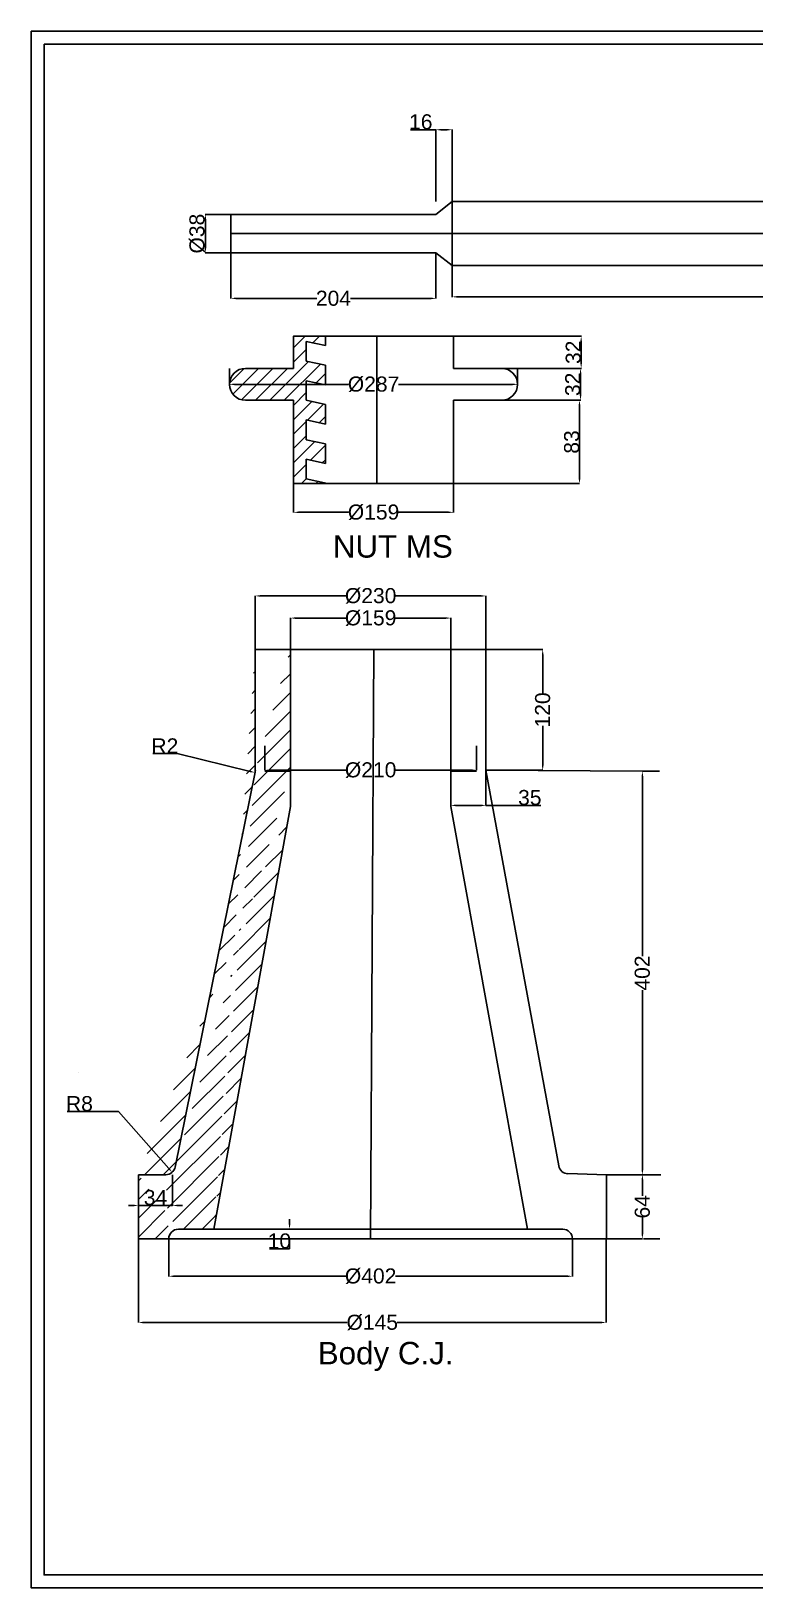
# Model space of a CAD drawing. Header units: millimetres. Extents: x 2702 to 4828, y 655 to 2204.
# Drawn here: x 2702 to 3422, y 655 to 2204 of the extents above; entities that cross this region are included whole.
import ezdxf

# ---------------------------------------------------------------- set-up
doc = ezdxf.new("R2010")
doc.units = ezdxf.units.MM
doc.styles.get("Standard").update_dxf_attribs({"font": 'arial.ttf'})
doc.dimstyles.new('ISO POLINEMA 1', dxfattribs={"dimtxt": 15, "dimasz": 5, "dimexe": 0.18, "dimexo": 0.0625, "dimgap": 0.09, "dimtad": 1, "dimtoh": 1, "dimdec": 0, "dimzin": 0, "dimdsep": 46, "dimtxsty": 'Standard', "dimcen": 1, "dimadec": 0, "dimazin": 0, "dimtfac": 1, "dimtdec": 0, "dimtofl": 0, "dimtmove": 0, "dimatfit": 3, "dimfxl": 1, "dimtolj": 1, "dimtzin": 0, "dimarcsym": 0})

# ---------------------------------------------------------------- blocks, each defined once
blk = doc.blocks.new('*D61')
at = {"color": 0, "lineweight": -2, "transparency": 16777216}
for p, q in [((2901, 1983.6), (2901, 1938.1)), ((3105, 1983.6), (3105, 1938.1)), ((2906, 1938.3), (2986.3, 1938.3)), ((3100, 1938.3), (3019.8, 1938.3))]:
    blk.add_line(p, q, dxfattribs=at)
at = {"color": 0, "transparency": 16777216}
for points in [[(2906, 1939.1), (2906, 1937.4), (2901, 1938.3)], [(3100, 1939.1), (3100, 1937.4), (3105, 1938.3)]]:
    blk.add_solid(points, dxfattribs=at)
at = {"layer": 'Defpoints', "color": 0, "transparency": 16777216}
for p in [(2901, 1983.6), (3105, 1983.6), (3105, 1938.3)]:
    blk.add_point(p, dxfattribs=at)
at = {"color": 0, "transparency": 16777216, "insert": (3003, 1938.3), "char_height": 15, "attachment_point": 5}
blk.add_mtext('\\A1;204', dxfattribs=at)
blk = doc.blocks.new('*D62')
at = {"color": 0, "lineweight": -2, "transparency": 16777216}
for p, q in [((2901, 2021.9), (2875.4, 2021.9)), ((2875.5, 2016.9), (2875.5, 1988.6)), ((2901, 1983.6), (2875.4, 1983.6))]:
    blk.add_line(p, q, dxfattribs=at)
at = {"color": 0, "transparency": 16777216}
for points in [[(2874.7, 2016.9), (2876.4, 2016.9), (2875.5, 2021.9)], [(2874.7, 1988.6), (2876.4, 1988.6), (2875.5, 1983.6)]]:
    blk.add_solid(points, dxfattribs=at)
at = {"layer": 'Defpoints', "color": 0, "transparency": 16777216}
for p in [(2901, 2021.9), (2875.5, 1983.6), (2901, 1983.6)]:
    blk.add_point(p, dxfattribs=at)
at = {"color": 0, "transparency": 16777216, "insert": (2867.4, 2002.7), "char_height": 15, "attachment_point": 5, "rotation": 90}
blk.add_mtext('\\A1;%%C38', dxfattribs=at)
blk = doc.blocks.new('*D63')
at = {"color": 0, "lineweight": -2, "transparency": 16777216}
for p, q in [((3121, 1970.8), (3121, 1939.6)), ((4000.8, 1970.8), (4000.8, 1939.6)), ((3126, 1939.8), (3544.2, 1939.8)), ((3995.8, 1939.8), (3577.5, 1939.8))]:
    blk.add_line(p, q, dxfattribs=at)
at = {"color": 0, "transparency": 16777216}
for points in [[(3126, 1940.6), (3126, 1939), (3121, 1939.8)], [(3995.8, 1940.6), (3995.8, 1939), (4000.8, 1939.8)]]:
    blk.add_solid(points, dxfattribs=at)
at = {"layer": 'Defpoints', "color": 0, "transparency": 16777216}
for p in [(3121, 1970.9), (4000.8, 1970.9), (4000.8, 1939.8)]:
    blk.add_point(p, dxfattribs=at)
at = {"color": 0, "transparency": 16777216, "insert": (3560.9, 1939.8), "char_height": 15, "attachment_point": 5}
blk.add_mtext('\\A1;880', dxfattribs=at)
blk = doc.blocks.new('*D64')
at = {"color": 0, "lineweight": -2, "transparency": 16777216}
for p, q in [((3105, 2106.1), (3079.8, 2106.1)), ((3105, 2034.7), (3105, 2106.3)), ((3116, 2106.1), (3110, 2106.1)), ((3121, 2034.7), (3121, 2106.3))]:
    blk.add_line(p, q, dxfattribs=at)
at = {"color": 0, "transparency": 16777216}
for points in [[(3110, 2107), (3110, 2105.3), (3105, 2106.1)], [(3116, 2107), (3116, 2105.3), (3121, 2106.1)]]:
    blk.add_solid(points, dxfattribs=at)
at = {"layer": 'Defpoints', "color": 0, "transparency": 16777216}
for p in [(3105, 2106.1), (3105, 2034.6), (3121, 2034.6)]:
    blk.add_point(p, dxfattribs=at)
at = {"color": 0, "transparency": 16777216, "insert": (3089.9, 2113.9), "char_height": 15, "attachment_point": 5}
blk.add_mtext('\\A1;16', dxfattribs=at)
blk = doc.blocks.new('*D78')
at = {"color": 0, "lineweight": -2, "transparency": 16777216}
for p, q in [((2960.3, 1588.7), (2960.3, 1620.2)), ((2965.3, 1620), (3015.2, 1620)), ((3114.7, 1620), (3064.8, 1620)), ((3119.7, 1588.7), (3119.7, 1620.2))]:
    blk.add_line(p, q, dxfattribs=at)
at = {"color": 0, "transparency": 16777216}
for points in [[(2965.3, 1620.9), (2965.3, 1619.2), (2960.3, 1620)], [(3114.7, 1620.9), (3114.7, 1619.2), (3119.7, 1620)]]:
    blk.add_solid(points, dxfattribs=at)
at = {"layer": 'Defpoints', "color": 0, "transparency": 16777216}
for p in [(3119.7, 1620), (2960.3, 1588.7), (3119.7, 1588.7)]:
    blk.add_point(p, dxfattribs=at)
at = {"color": 0, "transparency": 16777216, "insert": (3040, 1620), "char_height": 15, "attachment_point": 5}
blk.add_mtext('\\A1;%%C159', dxfattribs=at)
blk = doc.blocks.new('*D57')
at = {"color": 0, "lineweight": -2, "transparency": 16777216}
for p, q in [((2925.2, 1588.7), (2925.2, 1642.2)), ((2930.2, 1642.1), (3015.2, 1642.1)), ((3149.8, 1642.1), (3064.8, 1642.1)), ((3154.8, 1588.7), (3154.8, 1642.2))]:
    blk.add_line(p, q, dxfattribs=at)
at = {"color": 0, "transparency": 16777216}
for points in [[(2930.2, 1642.9), (2930.2, 1641.2), (2925.2, 1642.1)], [(3149.8, 1642.9), (3149.8, 1641.2), (3154.8, 1642.1)]]:
    blk.add_solid(points, dxfattribs=at)
at = {"layer": 'Defpoints', "color": 0, "transparency": 16777216}
for p in [(3154.8, 1642.1), (2925.2, 1588.7), (3154.8, 1588.7)]:
    blk.add_point(p, dxfattribs=at)
at = {"color": 0, "transparency": 16777216, "insert": (3040, 1642.1), "char_height": 15, "attachment_point": 5}
blk.add_mtext('\\A1;%%C230', dxfattribs=at)
blk = doc.blocks.new('*D79')
at = {"color": 0, "lineweight": -2, "transparency": 16777216}
for p, q in [((2839.2, 1002.1), (2839.2, 964.7)), ((3240.8, 1002.1), (3240.8, 964.7)), ((2844.2, 964.9), (3015.3, 964.9)), ((3235.8, 964.9), (3064.7, 964.9))]:
    blk.add_line(p, q, dxfattribs=at)
at = {"color": 0, "transparency": 16777216}
for points in [[(2844.2, 965.7), (2844.2, 964), (2839.2, 964.9)], [(3235.8, 965.7), (3235.8, 964), (3240.8, 964.9)]]:
    blk.add_solid(points, dxfattribs=at)
at = {"layer": 'Defpoints', "color": 0, "transparency": 16777216}
for p in [(2839.2, 1002.1), (3240.8, 1002.1), (3240.8, 964.9)]:
    blk.add_point(p, dxfattribs=at)
at = {"color": 0, "transparency": 16777216, "insert": (3040, 964.9), "char_height": 15, "attachment_point": 5}
blk.add_mtext('\\A1;%%C402', dxfattribs=at)
blk = doc.blocks.new('*D80')
at = {"color": 0, "lineweight": -2, "transparency": 16777216}
for p, q in [((2808.9, 1002.1), (2808.9, 918.7)), ((3274.3, 1002.1), (3274.3, 918.7)), ((2813.9, 918.8), (3016.7, 918.8)), ((3269.3, 918.8), (3066.5, 918.8))]:
    blk.add_line(p, q, dxfattribs=at)
at = {"color": 0, "transparency": 16777216}
for points in [[(2813.9, 919.7), (2813.9, 918), (2808.9, 918.8)], [(3269.3, 919.7), (3269.3, 918), (3274.3, 918.8)]]:
    blk.add_solid(points, dxfattribs=at)
at = {"layer": 'Defpoints', "color": 0, "transparency": 16777216}
for p in [(2808.9, 1002.1), (3274.3, 1002.1), (3274.3, 918.8)]:
    blk.add_point(p, dxfattribs=at)
at = {"color": 0, "transparency": 16777216, "insert": (3041.6, 918.8), "char_height": 15, "attachment_point": 5}
blk.add_mtext('\\A1;%%C145', dxfattribs=at)
blk = doc.blocks.new('*D81')
at = {"color": 0, "lineweight": -2, "transparency": 16777216}
for p, q in [((3039.9, 1011.7), (2959.1, 1011.7)), ((2959.3, 1016.7), (2959.3, 1021.7)), ((2959.3, 992.1), (2939.2, 992.1)), ((3039.9, 1002.1), (2959.1, 1002.1)), ((2959.3, 997.1), (2959.3, 992.1))]:
    blk.add_line(p, q, dxfattribs=at)
at = {"color": 0, "transparency": 16777216}
for points in [[(2958.5, 1016.7), (2960.1, 1016.7), (2959.3, 1011.7)], [(2958.5, 997.1), (2960.1, 997.1), (2959.3, 1002.1)]]:
    blk.add_solid(points, dxfattribs=at)
at = {"layer": 'Defpoints', "color": 0, "transparency": 16777216}
for p in [(3040, 1011.7), (2959.3, 1002.1), (3040, 1002.1)]:
    blk.add_point(p, dxfattribs=at)
at = {"color": 0, "transparency": 16777216, "insert": (2949.2, 999.9), "char_height": 15, "attachment_point": 5}
blk.add_mtext('\\A1;10', dxfattribs=at)
blk = doc.blocks.new('*D58')
at = {"color": 0, "lineweight": -2, "transparency": 16777216}
for p, q in [((2738.1, 1128.8), (2789.1, 1128.8)), ((2789.1, 1128.8), (2839.2, 1072))]:
    blk.add_line(p, q, dxfattribs=at)
at = {"color": 0, "transparency": 16777216}
blk.add_solid([(2839.8, 1072.6), (2838.5, 1071.5), (2842.5, 1068.3)], dxfattribs=at)
at = {"layer": 'Defpoints', "color": 0, "transparency": 16777216}
for p in [(2836.1, 1075.5), (2842.5, 1068.3)]:
    blk.add_point(p, dxfattribs=at)
at = {"color": 0, "transparency": 16777216, "insert": (2750.2, 1136.6), "char_height": 15, "attachment_point": 5}
blk.add_mtext('\\A1;R8', dxfattribs=at)
blk = doc.blocks.new('*D82')
at = {"color": 0, "lineweight": -2, "transparency": 16777216}
for p, q in [((2808.9, 1065.8), (2808.9, 1035.1)), ((2842.9, 1065.8), (2842.9, 1035.1)), ((2803.9, 1035.3), (2798.9, 1035.3)), ((2808.9, 1035.3), (2813.9, 1035.3)), ((2813.9, 1035.3), (2837.9, 1035.3)), ((2842.9, 1035.3), (2837.9, 1035.3)), ((2847.9, 1035.3), (2852.9, 1035.3))]:
    blk.add_line(p, q, dxfattribs=at)
at = {"color": 0, "transparency": 16777216}
for points in [[(2803.9, 1036.2), (2803.9, 1034.5), (2808.9, 1035.3)], [(2847.9, 1036.2), (2847.9, 1034.5), (2842.9, 1035.3)]]:
    blk.add_solid(points, dxfattribs=at)
at = {"layer": 'Defpoints', "color": 0, "transparency": 16777216}
for p in [(2808.9, 1065.9), (2842.9, 1065.9), (2842.9, 1035.3)]:
    blk.add_point(p, dxfattribs=at)
at = {"color": 0, "transparency": 16777216, "insert": (2825.9, 1043.1), "char_height": 15, "attachment_point": 5}
blk.add_mtext('\\A1;34', dxfattribs=at)
blk = doc.blocks.new('*D83')
at = {"color": 0, "lineweight": -2, "transparency": 16777216}
for p, q in [((3154.8, 1588.7), (3211.4, 1588.7)), ((3211.2, 1583.7), (3211.2, 1544.5)), ((3211.2, 1473.5), (3211.2, 1512.7)), ((3154.8, 1468.5), (3211.4, 1468.5))]:
    blk.add_line(p, q, dxfattribs=at)
at = {"color": 0, "transparency": 16777216}
for points in [[(3210.4, 1583.7), (3212.1, 1583.7), (3211.2, 1588.7)], [(3210.4, 1473.5), (3212.1, 1473.5), (3211.2, 1468.5)]]:
    blk.add_solid(points, dxfattribs=at)
at = {"layer": 'Defpoints', "color": 0, "transparency": 16777216}
for p in [(3154.8, 1588.7), (3154.8, 1468.5), (3211.2, 1468.5)]:
    blk.add_point(p, dxfattribs=at)
at = {"color": 0, "transparency": 16777216, "insert": (3211.2, 1528.6), "char_height": 15, "attachment_point": 5, "rotation": 90}
blk.add_mtext('\\A1;120', dxfattribs=at)
blk = doc.blocks.new('*D59')
at = {"color": 0, "lineweight": -2, "transparency": 16777216}
for p, q in [((2823.2, 1485.1), (2847.4, 1485.1)), ((2847.4, 1485.1), (2920.1, 1467.4))]:
    blk.add_line(p, q, dxfattribs=at)
blk.add_arc((2915.7, 1468.5), 9.56, 345.2285, 348.1845, dxfattribs=at)
at = {"color": 0, "transparency": 16777216}
blk.add_solid([(2920.3, 1468.2), (2919.9, 1466.6), (2925, 1466.2)], dxfattribs=at)
at = {"layer": 'Defpoints', "color": 0, "transparency": 16777216}
for p in [(2915.7, 1468.5), (2925, 1466.2)]:
    blk.add_point(p, dxfattribs=at)
at = {"color": 0, "transparency": 16777216, "insert": (2835.2, 1492.8), "char_height": 15, "attachment_point": 5}
blk.add_mtext('\\A1;R2', dxfattribs=at)
blk = doc.blocks.new('*D60')
at = {"color": 0, "lineweight": -2, "transparency": 16777216}
for p, q in [((2934.8, 1492.8), (2934.8, 1468.5)), ((3145.2, 1492.8), (3145.2, 1468.5)), ((2939.8, 1468.7), (3015.2, 1468.7)), ((3140.2, 1468.7), (3064.8, 1468.7))]:
    blk.add_line(p, q, dxfattribs=at)
at = {"color": 0, "transparency": 16777216}
for points in [[(2939.8, 1469.5), (2939.8, 1467.9), (2934.8, 1468.7)], [(3140.2, 1469.5), (3140.2, 1467.9), (3145.2, 1468.7)]]:
    blk.add_solid(points, dxfattribs=at)
at = {"layer": 'Defpoints', "color": 0, "transparency": 16777216}
for p in [(2934.8, 1492.9), (3145.2, 1492.9), (3145.2, 1468.7)]:
    blk.add_point(p, dxfattribs=at)
at = {"color": 0, "transparency": 16777216, "insert": (3040, 1468.7), "char_height": 15, "attachment_point": 5}
blk.add_mtext('\\A1;%%C210', dxfattribs=at)
blk = doc.blocks.new('*D84')
at = {"color": 0, "lineweight": -2, "transparency": 16777216}
for p, q in [((3119.7, 1468.6), (3119.7, 1433.4)), ((3154.8, 1468.4), (3154.8, 1433.4)), ((3124.7, 1433.6), (3149.8, 1433.6)), ((3154.8, 1433.6), (3209.3, 1433.6))]:
    blk.add_line(p, q, dxfattribs=at)
at = {"color": 0, "transparency": 16777216}
for points in [[(3124.7, 1434.4), (3124.7, 1432.7), (3119.7, 1433.6)], [(3149.8, 1434.4), (3149.8, 1432.7), (3154.8, 1433.6)]]:
    blk.add_solid(points, dxfattribs=at)
at = {"layer": 'Defpoints', "color": 0, "transparency": 16777216}
for p in [(3119.7, 1468.7), (3154.8, 1468.5), (3154.8, 1433.6)]:
    blk.add_point(p, dxfattribs=at)
at = {"color": 0, "transparency": 16777216, "insert": (3198.4, 1441.3), "char_height": 15, "attachment_point": 5}
blk.add_mtext('\\A1;35', dxfattribs=at)
blk = doc.blocks.new('*D85')
at = {"color": 0, "lineweight": -2, "transparency": 16777216}
for p, q in [((3274.9, 1065.9), (3310.6, 1065.9)), ((3310.4, 1060.9), (3310.4, 1044.9)), ((3310.4, 1007.1), (3310.4, 1023.2)), ((3274.9, 1002.1), (3310.6, 1002.1))]:
    blk.add_line(p, q, dxfattribs=at)
at = {"color": 0, "transparency": 16777216}
for points in [[(3309.6, 1060.9), (3311.3, 1060.9), (3310.4, 1065.9)], [(3309.6, 1007.1), (3311.3, 1007.1), (3310.4, 1002.1)]]:
    blk.add_solid(points, dxfattribs=at)
at = {"layer": 'Defpoints', "color": 0, "transparency": 16777216}
for p in [(3274.8, 1065.9), (3310.4, 1065.9), (3274.8, 1002.1)]:
    blk.add_point(p, dxfattribs=at)
at = {"color": 0, "transparency": 16777216, "insert": (3310.4, 1034), "char_height": 15, "attachment_point": 5, "rotation": 90}
blk.add_mtext('\\A1;64', dxfattribs=at)
blk = doc.blocks.new('*D86')
at = {"color": 0, "lineweight": -2, "transparency": 16777216}
for p, q in [((3310.4, 1462.5), (3310.4, 1283.6)), ((3310.5, 1467.5), (3310.6, 1467.5)), ((3310.4, 1070.9), (3310.4, 1249.8)), ((3310.5, 1065.9), (3310.6, 1065.9))]:
    blk.add_line(p, q, dxfattribs=at)
at = {"color": 0, "transparency": 16777216}
for points in [[(3309.6, 1462.5), (3311.3, 1462.5), (3310.4, 1467.5)], [(3309.6, 1070.9), (3311.3, 1070.9), (3310.4, 1065.9)]]:
    blk.add_solid(points, dxfattribs=at)
at = {"layer": 'Defpoints', "color": 0, "transparency": 16777216}
for p in [(3310.4, 1467.5), (3310.4, 1467.5), (3310.4, 1065.9)]:
    blk.add_point(p, dxfattribs=at)
at = {"color": 0, "transparency": 16777216, "insert": (3310.4, 1266.7), "char_height": 15, "attachment_point": 5, "rotation": 90}
blk.add_mtext('\\A1;402', dxfattribs=at)
blk = doc.blocks.new('*D54')
at = {"color": 0, "lineweight": -2, "transparency": 16777216}
for p, q in [((2899.4, 1868.6), (2899.4, 1852.5)), ((3186.3, 1868.6), (3186.3, 1852.5)), ((2904.4, 1852.7), (3018, 1852.7)), ((3181.3, 1852.7), (3067.7, 1852.7))]:
    blk.add_line(p, q, dxfattribs=at)
at = {"color": 0, "transparency": 16777216}
for points in [[(2904.4, 1853.5), (2904.4, 1851.9), (2899.4, 1852.7)], [(3181.3, 1853.5), (3181.3, 1851.9), (3186.3, 1852.7)]]:
    blk.add_solid(points, dxfattribs=at)
at = {"layer": 'Defpoints', "color": 0, "transparency": 16777216}
for p in [(2899.4, 1868.6), (3186.3, 1868.6), (3186.3, 1852.7)]:
    blk.add_point(p, dxfattribs=at)
at = {"color": 0, "transparency": 16777216, "insert": (3042.9, 1852.7), "char_height": 15, "attachment_point": 5}
blk.add_mtext('\\A1;%%C287', dxfattribs=at)
blk = doc.blocks.new('*D68')
at = {"color": 0, "lineweight": -2, "transparency": 16777216}
for p, q in [((3122.6, 1868.6), (3249.1, 1868.6)), ((3248.9, 1863.6), (3248.9, 1841.8)), ((3122.6, 1836.8), (3249.1, 1836.8))]:
    blk.add_line(p, q, dxfattribs=at)
at = {"color": 0, "transparency": 16777216}
for points in [[(3248.1, 1863.6), (3249.7, 1863.6), (3248.9, 1868.6)], [(3248.1, 1841.8), (3249.7, 1841.8), (3248.9, 1836.8)]]:
    blk.add_solid(points, dxfattribs=at)
at = {"layer": 'Defpoints', "color": 0, "transparency": 16777216}
for p in [(3122.6, 1868.6), (3122.6, 1836.8), (3248.9, 1836.8)]:
    blk.add_point(p, dxfattribs=at)
at = {"color": 0, "transparency": 16777216, "insert": (3241.2, 1852.7), "char_height": 15, "attachment_point": 5, "rotation": 90}
blk.add_mtext('\\A1;32', dxfattribs=at)
blk = doc.blocks.new('*D69')
at = {"color": 0, "lineweight": -2, "transparency": 16777216}
for p, q in [((2995.1, 1900.5), (3249.7, 1900.5)), ((3249.5, 1895.5), (3249.5, 1873.6)), ((3122.6, 1868.6), (3249.7, 1868.6))]:
    blk.add_line(p, q, dxfattribs=at)
at = {"color": 0, "transparency": 16777216}
for points in [[(3248.7, 1895.5), (3250.3, 1895.5), (3249.5, 1900.5)], [(3248.7, 1873.6), (3250.3, 1873.6), (3249.5, 1868.6)]]:
    blk.add_solid(points, dxfattribs=at)
at = {"layer": 'Defpoints', "color": 0, "transparency": 16777216}
for p in [(2995, 1900.5), (3122.6, 1868.6), (3249.5, 1868.6)]:
    blk.add_point(p, dxfattribs=at)
at = {"color": 0, "transparency": 16777216, "insert": (3241.7, 1884.6), "char_height": 15, "attachment_point": 5, "rotation": 90}
blk.add_mtext('\\A1;32', dxfattribs=at)
blk = doc.blocks.new('*D70')
at = {"color": 0, "lineweight": -2, "transparency": 16777216}
for p, q in [((3122.6, 1836.8), (3248, 1836.8)), ((3247.8, 1831.8), (3247.8, 1758.9)), ((3122.6, 1753.9), (3248, 1753.9))]:
    blk.add_line(p, q, dxfattribs=at)
at = {"color": 0, "transparency": 16777216}
for points in [[(3247, 1831.8), (3248.7, 1831.8), (3247.8, 1836.8)], [(3247, 1758.9), (3248.7, 1758.9), (3247.8, 1753.9)]]:
    blk.add_solid(points, dxfattribs=at)
at = {"layer": 'Defpoints', "color": 0, "transparency": 16777216}
for p in [(3122.6, 1836.8), (3122.6, 1753.9), (3247.8, 1753.9)]:
    blk.add_point(p, dxfattribs=at)
at = {"color": 0, "transparency": 16777216, "insert": (3240.1, 1795.3), "char_height": 15, "attachment_point": 5, "rotation": 90}
blk.add_mtext('\\A1;83', dxfattribs=at)
blk = doc.blocks.new('*D92')
at = {"color": 0, "lineweight": -2, "transparency": 16777216}
for p, q in [((2963.2, 1753.8), (2963.2, 1725.1)), ((3122.6, 1753.8), (3122.6, 1725.1)), ((2968.2, 1725.3), (3018, 1725.3)), ((3117.6, 1725.3), (3067.7, 1725.3))]:
    blk.add_line(p, q, dxfattribs=at)
at = {"color": 0, "transparency": 16777216}
for points in [[(2968.2, 1726.1), (2968.2, 1724.5), (2963.2, 1725.3)], [(3117.6, 1726.1), (3117.6, 1724.5), (3122.6, 1725.3)]]:
    blk.add_solid(points, dxfattribs=at)
at = {"layer": 'Defpoints', "color": 0, "transparency": 16777216}
for p in [(2963.2, 1753.9), (3122.6, 1753.9), (3122.6, 1725.3)]:
    blk.add_point(p, dxfattribs=at)
at = {"color": 0, "transparency": 16777216, "insert": (3042.9, 1725.3), "char_height": 15, "attachment_point": 5}
blk.add_mtext('\\A1;%%C159', dxfattribs=at)

msp = doc.modelspace()

# ---------------------------------------------------------------- hatches: boundary and pattern name
h = msp.add_hatch()
h.set_pattern_fill('ANSI31', color=256, scale=3.187725)
h.set_pattern_definition([(45, (-6128.171, -2922.688), (-7.156646, 7.156646), [])])
edge = h.paths.add_edge_path()
edge.add_line((2963.2, 1900.5), (2995, 1900.5))
edge.add_line((2995, 1900.5), (2995, 1891.3))
edge.add_line((2995, 1891.3), (2975.9, 1895.5))
edge.add_line((2975.9, 1895.5), (2975.9, 1875.9))
edge.add_line((2975.9, 1875.9), (2995, 1871.8))
edge.add_line((2995, 1871.8), (2995, 1852.2))
edge.add_line((2995, 1852.2), (2975.9, 1856.3))
edge.add_line((2975.9, 1856.3), (2975.9, 1836.8))
edge.add_line((2975.9, 1836.8), (2995, 1832.6))
edge.add_line((2995, 1832.6), (2995, 1813))
edge.add_line((2995, 1813), (2975.9, 1817.2))
edge.add_line((2975.9, 1817.2), (2975.9, 1797.6))
edge.add_line((2975.9, 1797.6), (2995, 1793.5))
edge.add_line((2995, 1793.5), (2995, 1773.9))
edge.add_line((2995, 1773.9), (2975.9, 1778.1))
edge.add_line((2975.9, 1778.1), (2975.9, 1758.5))
edge.add_line((2975.9, 1758.5), (2997.1, 1753.9))
edge.add_line((2997.1, 1753.9), (2963.2, 1753.9))
edge.add_line((2963.2, 1753.9), (2963.2, 1836.8))
edge.add_line((2963.2, 1836.8), (2915.4, 1836.8))
edge.add_arc((2915.4, 1852.7), 15.9, 90, 270, ccw=False)
edge.add_line((2915.4, 1868.6), (2963.2, 1868.6))
edge.add_line((2963.2, 1868.6), (2963.2, 1900.5))
h.paths.add_polyline_path([(2975.9, 1817.2), (2975.9, 1797.6)], flags=16)
edge = h.paths.add_edge_path(flags=17)
edge.add_line((2975.9, 1817.2), (2975.9, 1797.6))
h = msp.add_hatch()
h.set_pattern_fill('ANSI31', color=256, scale=4.144042)
h.set_pattern_definition([(45, (-11770.378, -4978.791), (-9.303639, 9.303639), [])])
edge = h.paths.add_edge_path()
edge.add_line((2925.2, 1588.7), (2925.2, 1468.5))
edge.add_line((2960.3, 1588.7), (2960.3, 1467.5))
edge.add_line((2960.3, 1432.5), (2883.8, 1011.7))
edge.add_line((2925.1, 1466.6), (2845.5, 1073.6))
edge.add_line((2960.3, 1467.5), (2960.3, 1432.5))
edge.add_line((2808.9, 1065.9), (2836.1, 1065.9))
edge.add_line((2839.2, 1002.1), (2808.9, 1002.1))
edge.add_line((2808.9, 1002.1), (2808.9, 1065.9))
edge.add_line((2848.7, 1011.7), (2883.8, 1011.7))

# ---------------------------------------------------------------- linework, layer by layer
at = {"color": 7}
for p, q in [((3105, 2021.9), (3121, 2034.6)), ((3121, 2034.6), (3560.9, 2034.6)), ((2901, 2002.7), (2901, 2021.9)), ((2901, 2021.9), (3105, 2021.9)), ((3121, 2002.7), (2901, 2002.7)), ((2901, 2002.7), (2901, 1983.6)), ((2901, 2002.7), (2901, 2002.7)), ((3560.9, 2002.7), (3121, 2002.7)), ((2901, 1983.6), (3105, 1983.6)), ((3105, 1983.6), (3121, 1970.9)), ((3121, 1970.9), (3560.9, 1970.9)), ((2749.2, 1167.5), (2749.2, 1167.5))]:
    msp.add_line(p, q, dxfattribs=at)
for p, q in [((2963.2, 1900.5), (2995, 1900.5)), ((3046.1, 1900.5), (2975.9, 1900.5)), ((2995, 1891.3), (2975.9, 1895.5)), ((2995, 1891.3), (2975.9, 1895.5)), ((2995, 1891.3), (2975.9, 1895.5)), ((2995, 1891.3), (2975.9, 1895.5)), ((2975.9, 1895.5), (2975.9, 1875.9)), ((2995, 1900.5), (2995, 1891.3)), ((2995, 1900.5), (2995, 1891.3)), ((2995, 1900.5), (2995, 1891.3)), ((2995, 1900.5), (2995, 1891.3)), ((2995, 1900.5), (3042.9, 1900.5)), ((3042.9, 1900.5), (3046.1, 1900.5)), ((3044.5, 1900.5), (3046.1, 1900.5)), ((3046.1, 1900.5), (3046.1, 1753.9)), ((2995, 1871.8), (2975.9, 1875.9)), ((2995, 1871.8), (2975.9, 1875.9)), ((2995, 1871.8), (2975.9, 1875.9)), ((2995, 1871.8), (2975.9, 1875.9)), ((2915.4, 1868.6), (2963.2, 1868.6)), ((2995, 1871.8), (2995, 1852.2)), ((2995, 1871.8), (2995, 1852.2)), ((2995, 1871.8), (2995, 1852.2)), ((2995, 1871.8), (2995, 1852.2)), ((3122.6, 1868.6), (3170.4, 1868.6)), ((2975.9, 1856.3), (2975.9, 1836.8)), ((2995, 1852.2), (2975.9, 1856.3)), ((2975.9, 1856.3), (2975.9, 1836.8)), ((2995, 1852.2), (2975.9, 1856.3)), ((2975.9, 1856.3), (2975.9, 1836.8)), ((2995, 1852.2), (2975.9, 1856.3)), ((2975.9, 1856.3), (2975.9, 1836.8)), ((2995, 1852.2), (2975.9, 1856.3)), ((2963.2, 1836.8), (2915.4, 1836.8)), ((2995, 1832.6), (2975.9, 1836.8)), ((2995, 1832.6), (2975.9, 1836.8)), ((2995, 1832.6), (2975.9, 1836.8)), ((2995, 1832.6), (2975.9, 1836.8)), ((2995, 1832.6), (2995, 1813)), ((2995, 1832.6), (2995, 1813)), ((2995, 1832.6), (2995, 1813)), ((2995, 1832.6), (2995, 1813)), ((3154.4, 1836.8), (3122.6, 1836.8)), ((3170.4, 1836.8), (3154.4, 1836.8)), ((2975.9, 1817.2), (2975.9, 1797.6)), ((2995, 1813), (2975.9, 1817.2)), ((2975.9, 1817.2), (2975.9, 1797.6)), ((2995, 1813), (2975.9, 1817.2)), ((2975.9, 1817.2), (2975.9, 1797.6)), ((2995, 1813), (2975.9, 1817.2)), ((2975.9, 1817.2), (2975.9, 1797.6)), ((2995, 1813), (2975.9, 1817.2)), ((2995, 1793.5), (2975.9, 1797.6)), ((2995, 1793.5), (2975.9, 1797.6)), ((2995, 1793.5), (2975.9, 1797.6)), ((2995, 1793.5), (2975.9, 1797.6)), ((2995, 1793.5), (2995, 1773.9)), ((2995, 1793.5), (2995, 1773.9)), ((2995, 1793.5), (2995, 1773.9)), ((2995, 1793.5), (2995, 1773.9)), ((2975.9, 1778.1), (2975.9, 1758.5)), ((2995, 1773.9), (2975.9, 1778.1)), ((2975.9, 1778.1), (2975.9, 1758.5)), ((2995, 1773.9), (2975.9, 1778.1)), ((2975.9, 1778.1), (2975.9, 1758.5)), ((2995, 1773.9), (2975.9, 1778.1)), ((2975.9, 1778.1), (2975.9, 1758.5)), ((2995, 1773.9), (2975.9, 1778.1)), ((2997.1, 1753.9), (2975.9, 1758.5)), ((2997.1, 1753.9), (2975.9, 1758.5)), ((2997.1, 1753.9), (2975.9, 1758.5)), ((2997.1, 1753.9), (2975.9, 1758.5)), ((2997.1, 1753.9), (3042.9, 1753.9)), ((2925.2, 1588.7), (2925.2, 1468.5)), ((2960.3, 1588.7), (2960.3, 1467.5)), ((2960.3, 1588.7), (3043.2, 1588.7)), ((3043.2, 1588.7), (3040, 1002.1)), ((3119.7, 1588.7), (3119.7, 1467.5)), ((3154.8, 1588.7), (3154.8, 1468.5)), ((2925.1, 1466.6), (2845.5, 1073.6)), ((2960.3, 1467.5), (2934.8, 1467.5)), ((2960.3, 1467.5), (2960.3, 1432.5)), ((3119.7, 1467.5), (3119.7, 1432.5)), ((3119.7, 1467.5), (3145.2, 1467.5)), ((3154.8, 1468.5), (3227.2, 1074.8)), ((3154.8, 1468.5), (3310.4, 1467.5)), ((3310.4, 1467.5), (3311, 1467.5)), ((3311, 1467.5), (3327.6, 1467.5)), ((2960.3, 1432.5), (2883.8, 1011.7)), ((3119.7, 1432.5), (3196.2, 1011.7)), ((2845.5, 1073.6), (2845.5, 1073.6)), ((2808.9, 1002.1), (2808.9, 1065.9)), ((2808.9, 1065.9), (2836.1, 1065.9)), ((2836.1, 1065.9), (2836.1, 1065.9)), ((3274.8, 1065.9), (3236.3, 1067)), ((3274.8, 1002.1), (3274.8, 1065.9)), ((3310.4, 1065.9), (3328.7, 1065.9)), ((3040, 1011.7), (2848.7, 1011.7)), ((2848.7, 1011.7), (2848.7, 1011.7)), ((2848.7, 1011.7), (2883.8, 1011.7)), ((3040, 1011.7), (3231.3, 1011.7)), ((3231.3, 1011.7), (3196.2, 1011.7)), ((2839.2, 1002.1), (2808.9, 1002.1)), ((3040, 1002.1), (2839.2, 1002.1)), ((2839.2, 1002.1), (2839.2, 1002.1)), ((2839.2, 1002.1), (2839.2, 1002.1)), ((3040, 1002.1), (3240.8, 1002.1)), ((3240.8, 1002.1), (3240.8, 1002.1)), ((3240.8, 1002.1), (3274.8, 1002.1)), ((3311.7, 1002.1), (3327.7, 1002.1))]:
    msp.add_line(p, q)
for points in [[(2702.2, 2204.3), (4827.7, 2204.3), (4827.7, 654.7), (2702.2, 654.7)], [(2715, 2191.4), (4814.9, 2191.4), (4814.9, 667.5), (2715, 667.5)]]:
    msp.add_lwpolyline(points, close=True)
msp.add_lwpolyline([(3121, 1970.9), (3121, 2034.6)], dxfattribs=at)
for points in [[(2963.2, 1868.6), (2963.2, 1900.5), (2995, 1900.5)], [(3042.9, 1900.5), (3122.6, 1900.5), (3122.6, 1868.6)], [(2997.1, 1753.9), (2963.2, 1753.9), (2963.2, 1836.8)], [(3122.6, 1836.8), (3122.6, 1753.9), (3042.9, 1753.9)], [(2925.2, 1588.7), (3154.8, 1588.7)]]:
    msp.add_lwpolyline(points)
for centre, radius, start, end in [((2915.4, 1852.7), 15.9, 90, 270), ((3170.4, 1852.7), 15.9, 270, 90), ((2915.7, 1468.5), 9.56, 348.559, 0), ((2836.1, 1075.5), 9.56, 270, 348.559), ((3236.6, 1076.5), 9.56, 190.4259, 268.3648), ((2848.7, 1002.1), 9.56, 90, 180), ((3231.3, 1002.1), 9.56, 0, 90)]:
    msp.add_arc(centre, radius, start, end)

# ---------------------------------------------------------------- texts
for s, p in [('NUT MS', (3002.4, 1680.2)), ('Body C.J.', (2987.4, 877.2))]:
    msp.add_text(s, height=22.31).set_placement(p)

# ---------------------------------------------------------------- dimensions: what is measured, and where the dimension line sits
for base, p1, p2, picture, middle in [((3105, 2106.1), (3121, 2034.6), (3105, 2034.6), '*D64', (3089.9, 2113.9)), ((2842.9, 1035.3), (2808.9, 1065.9), (2842.9, 1065.9), '*D82', (2825.9, 1043.1))]:
    dim = msp.add_linear_dim(base=base, p1=p1, p2=p2, dimstyle='ISO POLINEMA 1')
    dim.commit()
    dim.dimension.update_dxf_attribs({"geometry": picture, "text_midpoint": middle})
dim = msp.add_linear_dim(base=(2875.5, 1983.6), p1=(2901, 2021.9), p2=(2901, 1983.6), angle=90, text='%%C<>', dimstyle='ISO POLINEMA 1', dxfattribs=at)
dim.commit()
dim.dimension.update_dxf_attribs({"geometry": '*D62', "text_midpoint": (2867.4, 2002.7)})
dim = msp.add_linear_dim(base=(3105, 1938.3), p1=(2901, 1983.6), p2=(3105, 1983.6), dimstyle='ISO POLINEMA 1', override={"dimtad": 0}, dxfattribs=at)
dim.commit()
dim.dimension.update_dxf_attribs({"geometry": '*D61', "text_midpoint": (3003, 1938.3)})
dim = msp.add_linear_dim(base=(4000.8, 1939.8), p1=(3121, 1970.9), p2=(4000.8, 1970.9), dimstyle='ISO POLINEMA 1', override={"dimtad": 0})
dim.commit()
dim.dimension.update_dxf_attribs({"geometry": '*D63', "text_midpoint": (3560.9, 1939.8)})
for base, p1, p2, picture, middle in [((3249.5, 1868.6), (2995, 1900.5), (3122.6, 1868.6), '*D69', (3241.7, 1884.6)), ((3248.9, 1836.8), (3122.6, 1868.6), (3122.6, 1836.8), '*D68', (3241.2, 1852.7)), ((3247.8, 1753.9), (3122.6, 1836.8), (3122.6, 1753.9), '*D70', (3240.1, 1795.3)), ((2959.3, 1002.1), (3040, 1011.7), (3040, 1002.1), '*D81', (2949.2, 999.9))]:
    dim = msp.add_linear_dim(base=base, p1=p1, p2=p2, angle=90, dimstyle='ISO POLINEMA 1')
    dim.commit()
    dim.dimension.update_dxf_attribs({"geometry": picture, "text_midpoint": middle})
for base, p1, p2, text, picture, middle in [((3186.3, 1852.7), (2899.4, 1868.6), (3186.3, 1868.6), '%%C<>', '*D54', (3042.9, 1852.7)), ((3122.6, 1725.3), (2963.2, 1753.9), (3122.6, 1753.9), '%%C<>', '*D92', (3042.9, 1725.3)), ((3154.8, 1642.1), (2925.2, 1588.7), (3154.8, 1588.7), '%%C<>', '*D57', (3040, 1642.1)), ((3119.7, 1620), (2960.3, 1588.7), (3119.7, 1588.7), '%%C<>', '*D78', (3040, 1620)), ((3145.2, 1468.7), (2934.8, 1492.9), (3145.2, 1492.9), '%%C<>', '*D60', (3040, 1468.7)), ((3274.3, 918.8), (2808.9, 1002.1), (3274.3, 1002.1), '%%C145', '*D80', (3041.6, 918.8)), ((3240.8, 964.9), (2839.2, 1002.1), (3240.8, 1002.1), '%%C<>', '*D79', (3040, 964.9))]:
    dim = msp.add_linear_dim(base=base, p1=p1, p2=p2, text=text, dimstyle='ISO POLINEMA 1', override={"dimtad": 0})
    dim.commit()
    dim.dimension.update_dxf_attribs({"geometry": picture, "text_midpoint": middle})
for base, p1, p2, picture, middle in [((3211.2, 1468.5), (3154.8, 1588.7), (3154.8, 1468.5), '*D83', (3211.2, 1528.6)), ((3310.4, 1467.5), (3310.4, 1065.9), (3310.4, 1467.5), '*D86', (3310.4, 1266.7)), ((3310.4, 1065.9), (3274.8, 1002.1), (3274.8, 1065.9), '*D85', (3310.4, 1034))]:
    dim = msp.add_linear_dim(base=base, p1=p1, p2=p2, angle=90, dimstyle='ISO POLINEMA 1', override={"dimtad": 0})
    dim.commit()
    dim.dimension.update_dxf_attribs({"geometry": picture, "text_midpoint": middle})
for center, mpoint, text, picture, middle in [((2915.7, 1468.5), (2925, 1466.2), 'R2', '*D59', (2847.4, 1485.1)), ((2836.1, 1075.5), (2842.5, 1068.3), 'R8', '*D58', (2750.2, 1128.8))]:
    dim = msp.add_radius_dim(center=center, mpoint=mpoint, text=text, dimstyle='ISO POLINEMA 1')
    dim.commit()
    dim.dimension.update_dxf_attribs({"geometry": picture, "text_midpoint": middle, "dimtype": 164})
dim = msp.add_linear_dim(base=(3154.8, 1433.6), p1=(3119.7, 1468.7), p2=(3154.8, 1468.5), dimstyle='ISO POLINEMA 1')
dim.commit()
dim.dimension.update_dxf_attribs({"geometry": '*D84', "text_midpoint": (3198.4, 1433.6), "dimtype": 160})

doc.saveas('drawing.dxf')
